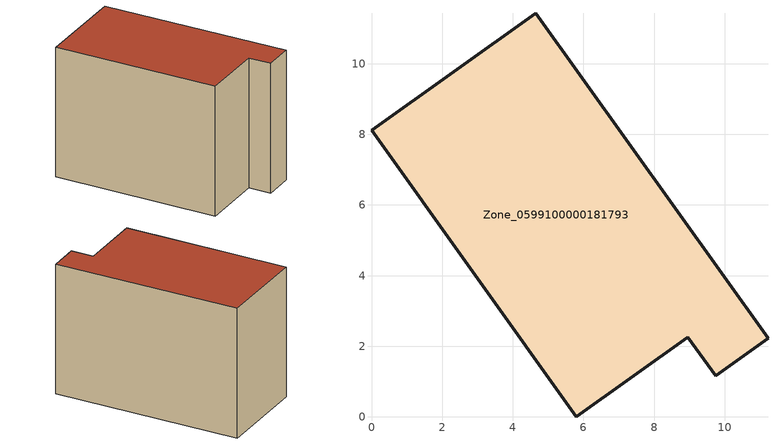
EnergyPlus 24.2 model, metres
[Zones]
Zone_0599100000181793
 floor ground (C_G): 0,8.12 4.64,11.43 11.22,2.22 9.74,1.16 8.95,2.26 5.79,0 z0
 wall outside (C_F): 4.64,11.43 0,8.12 5.79,0 8.95,2.26 9.74,1.16 11.22,2.22 4.64,11.43 z0:7.98
 roof outside (C_R): 11.22,2.22 4.64,11.43 0,8.12 5.79,0 8.95,2.26 9.74,1.16 z7.98
[BUILDING]
Pand.0599100000181793: North Axis=0; Terrain=City; Loads Convergence Tolerance Value=0.04; Temperature Convergence Tolerance Value=0.4; Solar Distribution=FullExterior; Maximum Number of Warmup Days=25; Minimum Number of Warmup Days=1
[Site:Location]
Rotterdam.The.Hague.AP_ZH_NLD Design_Conditions: Latitude=51.96; Longitude=4.45; Time Zone=1; Elevation=-4.5
[SITE:GROUNDTEMPERATURE:BUILDINGSURFACE]
18, 18, 18, 18, 18, 18, 18, 18, 18, 18, 18, 18
[MATERIAL] Thermal Absorptance=0.9; Solar Absorptance=0.7; Visible Absorptance=0.7
Name | Roughness | Thickness | Conductivity | Density | Specific Heat
G.TI.1975-1991 | MediumSmooth | 0.15 | 0.288461 | 540 | 1210
F.TI.1975-1991 | Rough | 0.3 | 0.230769 | 1920 | 840
R.TI.1975-1991 | MediumRough | 0.2 | 0.153846 | 1500 | 1000
[CONSTRUCTION]
C_G: G.TI.1975-1991
C_F: F.TI.1975-1991
C_R: R.TI.1975-1991
[ZONE]
Zone_0599100000181793: Type=1; Multiplier=1; Ceiling Height=Autocalculate; Volume=Autocalculate; Floor Area=autocalculate; Part of Total Floor Area=Yes
[ZONEINFILTRATION:DESIGNFLOWRATE]
Infil_Zone_0599100000181793: Zone or ZoneList or Space or SpaceList=Zone_0599100000181793; Schedule=AlwaysOn; Design Flow Rate Calculation Method=Flow/Area; Flow Rate per Floor Area=0.003; Constant Term Coefficient=1; Temperature Term Coefficient=0; Velocity Term Coefficient=0; Velocity Squared Term Coefficient=0
[HVACTEMPLATE:ZONE:IDEALLOADSAIRSYSTEM]
Zone_0599100000181793: Maximum Heating Supply Air Temperature=50; Minimum Cooling Supply Air Temperature=13; Maximum Heating Supply Air Humidity Ratio=0.0156; Minimum Cooling Supply Air Humidity Ratio=0.0077; Heating Limit=NoLimit; Cooling Limit=NoLimit; Dehumidification Control Type=ConstantSensibleHeatRatio; Cooling Sensible Heat Ratio=0.7; Dehumidification Setpoint=60; Humidification Control Type=None; Humidification Setpoint=30; Outdoor Air Method=None; Outdoor Air Flow Rate per Person=0.00944; Outdoor Air Flow Rate per Zone Floor Area=0; Outdoor Air Flow Rate per Zone=0; Demand Controlled Ventilation Type=None; Outdoor Air Economizer Type=NoEconomizer; Heat Recovery Type=None; Sensible Heat Recovery Effectiveness=0.7; Latent Heat Recovery Effectiveness=0.65
[ZONECONTROL:THERMOSTAT]
ThermostatControl_Zone_0599100000181793: Zone or ZoneList=Zone_0599100000181793; Control Type Schedule=DualSetpointControlType; Control 1=Thermostat_Zone_0599100000181793; Temperature Difference Between Cutout And Setpoint=0
[THERMOSTATSETPOINT:DUALSETPOINT]
Thermostat_Zone_0599100000181793: Heating Setpoint Temperature Schedule=HeatingSetpoint_Zone_0599100000181793; Cooling Setpoint Temperature Schedule=CoolingSetpoint_Zone_0599100000181793
[SCHEDULE:COMPACT]
HeatingSetpoint_Zone_0599100000181793: Through: 12/31, For: AllDays, Until: 24:00, 21
CoolingSetpoint_Zone_0599100000181793: Through: 12/31, For: AllDays, Until: 24:00, 24
DualSetpointControlType: Through: 12/31, For: AllDays, Until: 24:00, 4
AlwaysOn: Through: 12/31, For: AllDays, Until: 24:00, 1
